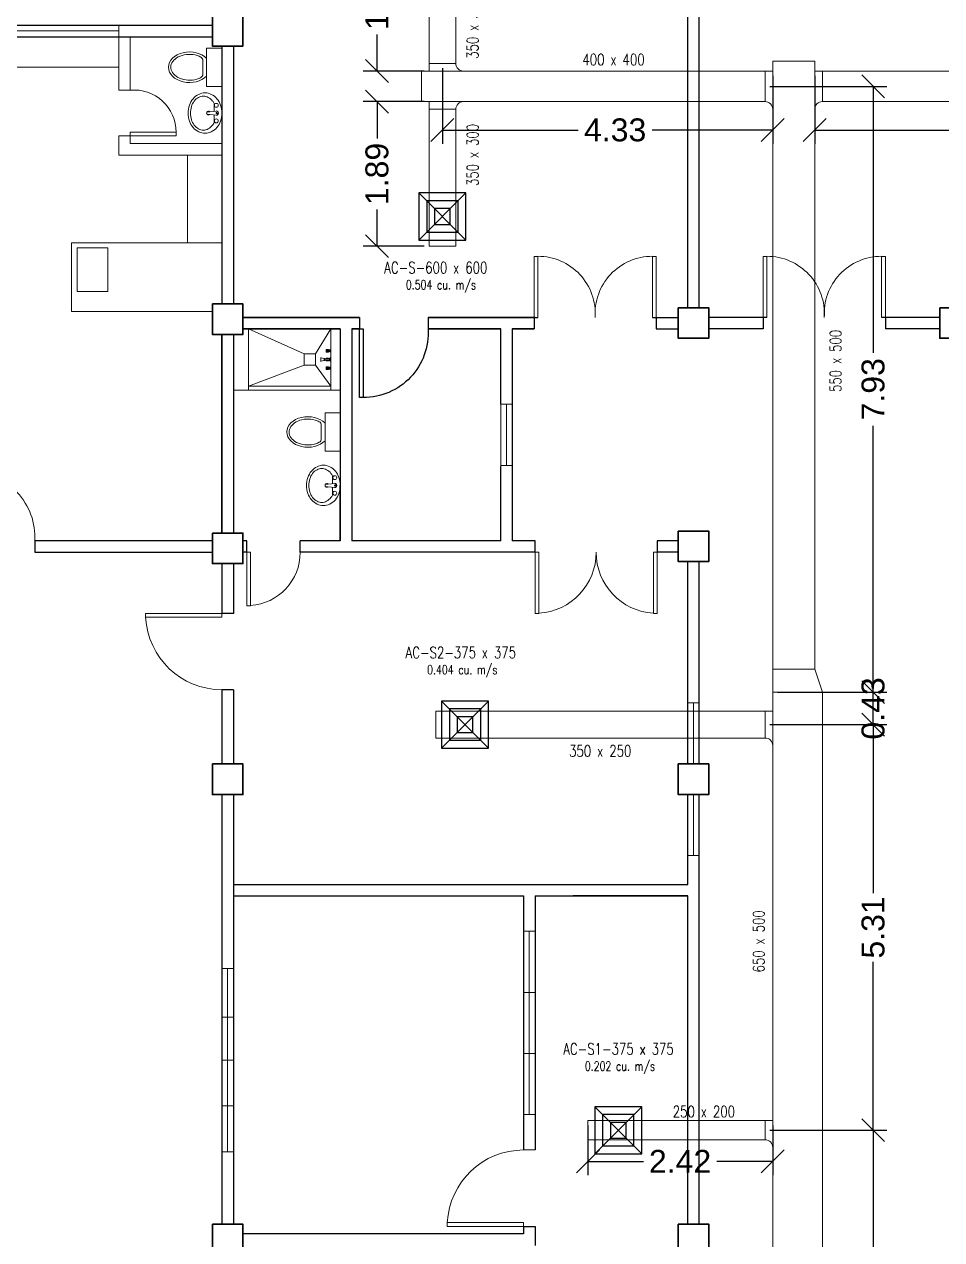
# Model space of a CAD drawing. Header units: millimetres. Extents: x 3 to 421, y 1 to 233.
# Drawn here: x 270.72 to 282.73, y 113.57 to 129.49 of the extents above; entities that cross this region are included whole.
import ezdxf

# ---------------------------------------------------------------- set-up
doc = ezdxf.new("R2010")
doc.units = ezdxf.units.MM
doc.header["$MEASUREMENT"] = 0
doc.layers.add('ahu line', color=150, linetype='Continuous', lineweight=20)
for name, color, linetype in [('diffuser', 7, 'Continuous'), ('ducting label', 7, 'Continuous'), ('Legends', 7, 'Continuous')]:
    doc.layers.add(name, color=color, linetype=linetype)
doc.styles.add('Arch-Dim', font='simplex.shx', dxfattribs={"width": 0.75})
doc.styles.get("Standard").update_dxf_attribs({"font": 'arial.ttf'})
doc.dimstyles.new('Copy of dimension', dxfattribs={"dimtxt": 0.3, "dimasz": 0.3, "dimexe": 0.18, "dimexo": 0.0625, "dimgap": 0.09, "dimtad": 0, "dimzin": 0, "dimdsep": 46, "dimtxsty": 'Standard', "dimblk": 'OBLIQUE', "dimcen": 0.09, "dimclrd": 256, "dimclre": 256, "dimclrt": 256, "dimadec": 0, "dimazin": 0, "dimtfac": 1, "dimtofl": 0, "dimtmove": 0, "dimatfit": 3, "dimldrblk": 'OBLIQUE', "dimfxl": 1, "dimtolj": 1, "dimtzin": 0, "dimarcsym": 0})

# ---------------------------------------------------------------- blocks, each defined once
blk = doc.blocks.new('dr 900')
at = {"ltscale": 0.03}
blk.add_lwpolyline([(0, 0), (0.05, 0), (0.05, 0.9), (0, 0.9)], close=True, dxfattribs=at)
blk.add_arc((0.05, 0.049), 0.851, 356.7268, 90, dxfattribs=at)
blk = doc.blocks.new('AC-S-12')
at = {"layer": 'diffuser', "color": 30}
for p, q in [((-0.15, 0.15), (0.15, -0.15)), ((0.15, 0.15), (-0.15, -0.15)), ((-0.15, 0.15), (-0.15, -0.15)), ((0.15, 0.15), (-0.15, 0.15)), ((-0.1, 0.1), (-0.1, -0.1)), ((0.1, 0.1), (-0.1, 0.1)), ((0.1, -0.1), (0.1, 0.1)), ((0.15, -0.15), (0.15, 0.15)), ((-0.05, 0.05), (-0.05, -0.05)), ((0.05, 0.05), (-0.05, 0.05)), ((0.05, -0.05), (0.05, 0.05)), ((-0.05, -0.05), (0.05, -0.05)), ((-0.15, -0.15), (0.15, -0.15)), ((-0.1, -0.1), (0.1, -0.1))]:
    blk.add_line(p, q, dxfattribs=at)
for points in [[(-0.3582, 0.3582, 0, 0.0447, 0), (-0.2951, 0.295, 0, 0, 0), (-0.15, 0.15, 0, 0, 0)], [(0.3582, 0.3582, 0, 0.0447, 0), (0.2951, 0.295, 0, 0, 0), (0.15, 0.15, 0, 0, 0)], [(-0.3582, -0.3582, 0, 0.0447, 0), (-0.2951, -0.295, 0, 0, 0), (-0.15, -0.15, 0, 0, 0)], [(0.3582, -0.3582, 0, 0.0447, 0), (0.2951, -0.295, 0, 0, 0), (0.15, -0.15, 0, 0, 0)]]:
    blk.add_lwpolyline(points, format="xyseb", dxfattribs=at)
blk = doc.blocks.new('fcu')
at = {"layer": 'diffuser', "xscale": 2.052644456280903, "yscale": 2.052644456280903, "zscale": 2.052644456280903}
blk.add_blockref('AC-S-12', (0, 0), dxfattribs=at)
blk = doc.blocks.new('_Oblique')
at = {"color": 0, "linetype": 'ByBlock', "lineweight": -2}
blk.add_line((-0.5, -0.5), (0.5, 0.5), dxfattribs=at)
blk = doc.blocks.new('*D53')
at = {"layer": 'Defpoints', "color": 0, "transparency": 16777216}
for p in [(280.416, 115.006), (281.831, 115.006), (281.166, 110.03)]:
    blk.add_point(p, dxfattribs=at)
at = {"layer": 'diffuser', "lineweight": -2, "transparency": 16777216}
for p, q in [((280.479, 115.006), (282.011, 115.006)), ((281.831, 115.006), (281.831, 113.004)), ((281.831, 110.03), (281.831, 112.032)), ((281.229, 110.03), (282.011, 110.03))]:
    blk.add_line(p, q, dxfattribs=at)
at = {"layer": 'diffuser', "lineweight": -2, "transparency": 16777216, "xscale": 0.3, "yscale": 0.3, "zscale": 0.3}
for p, rotation in [((281.831, 115.006), 90), ((281.831, 110.03), 270)]:
    blk.add_blockref('_Oblique', p, dxfattribs=dict(at, rotation=rotation))
at = {"layer": 'diffuser', "transparency": 16777216, "insert": (281.831, 112.518), "char_height": 0.3, "attachment_point": 5, "rotation": 90}
blk.add_mtext('\\A1;4.98', dxfattribs=at)
blk = doc.blocks.new('*D55')
at = {"layer": 'Defpoints', "color": 0, "transparency": 16777216}
for p in [(278.097, 115.131), (280.516, 115.131), (278.097, 114.598)]:
    blk.add_point(p, dxfattribs=at)
at = {"layer": 'diffuser', "lineweight": -2, "transparency": 16777216}
for p, q in [((278.097, 115.068), (278.097, 114.418)), ((280.516, 115.068), (280.516, 114.418)), ((278.097, 114.598), (278.822, 114.598)), ((280.516, 114.598), (279.784, 114.598))]:
    blk.add_line(p, q, dxfattribs=at)
at = {"layer": 'diffuser', "lineweight": -2, "transparency": 16777216, "xscale": 0.3, "yscale": 0.3, "zscale": 0.3, "rotation": 180}
blk.add_blockref('_Oblique', (278.097, 114.598), dxfattribs=at)
at = {"layer": 'diffuser', "lineweight": -2, "transparency": 16777216, "xscale": 0.3, "yscale": 0.3, "zscale": 0.3}
blk.add_blockref('_Oblique', (280.516, 114.598), dxfattribs=at)
at = {"layer": 'diffuser', "transparency": 16777216, "insert": (279.303, 114.598), "char_height": 0.3, "attachment_point": 5}
blk.add_mtext('\\A1;2.42', dxfattribs=at)
blk = doc.blocks.new('*D56')
at = {"layer": 'Defpoints', "color": 0, "transparency": 16777216}
for p in [(280.416, 120.316), (281.831, 120.316), (280.516, 115.006)]:
    blk.add_point(p, dxfattribs=at)
at = {"layer": 'diffuser', "lineweight": -2, "transparency": 16777216}
for p, q in [((280.479, 120.316), (282.011, 120.316)), ((281.831, 120.316), (281.831, 118.111)), ((281.831, 115.006), (281.831, 117.21)), ((280.579, 115.006), (282.011, 115.006))]:
    blk.add_line(p, q, dxfattribs=at)
at = {"layer": 'diffuser', "lineweight": -2, "transparency": 16777216, "xscale": 0.3, "yscale": 0.3, "zscale": 0.3}
for p, rotation in [((281.831, 120.316), 90), ((281.831, 115.006), 270)]:
    blk.add_blockref('_Oblique', p, dxfattribs=dict(at, rotation=rotation))
at = {"layer": 'diffuser', "transparency": 16777216, "insert": (281.831, 117.661), "char_height": 0.3, "attachment_point": 5, "rotation": 90}
blk.add_mtext('\\A1;5.31', dxfattribs=at)
blk = doc.blocks.new('*D57')
at = {"layer": 'Defpoints', "color": 0, "transparency": 16777216}
for p in [(280.516, 120.741), (281.831, 120.741), (280.416, 120.316)]:
    blk.add_point(p, dxfattribs=at)
at = {"layer": 'diffuser', "lineweight": -2, "transparency": 16777216}
for p, q in [((280.579, 120.741), (282.011, 120.741)), ((281.831, 120.316), (281.831, 120.741)), ((280.479, 120.316), (282.011, 120.316))]:
    blk.add_line(p, q, dxfattribs=at)
at = {"layer": 'diffuser', "lineweight": -2, "transparency": 16777216, "xscale": 0.3, "yscale": 0.3, "zscale": 0.3}
for p, rotation in [((281.831, 120.741), 90), ((281.831, 120.316), 270)]:
    blk.add_blockref('_Oblique', p, dxfattribs=dict(at, rotation=rotation))
at = {"layer": 'diffuser', "transparency": 16777216, "insert": (281.831, 120.528), "char_height": 0.3, "attachment_point": 5, "rotation": 90}
blk.add_mtext('\\A1;0.43', dxfattribs=at)
blk = doc.blocks.new('*D58')
at = {"layer": 'Defpoints', "color": 0, "transparency": 16777216}
for p in [(280.416, 128.673), (281.831, 128.673), (280.516, 120.741)]:
    blk.add_point(p, dxfattribs=at)
at = {"layer": 'diffuser', "lineweight": -2, "transparency": 16777216}
for p, q in [((280.479, 128.673), (282.011, 128.673)), ((281.831, 128.673), (281.831, 125.185)), ((281.831, 120.741), (281.831, 124.228)), ((280.579, 120.741), (282.011, 120.741))]:
    blk.add_line(p, q, dxfattribs=at)
at = {"layer": 'diffuser', "lineweight": -2, "transparency": 16777216, "xscale": 0.3, "yscale": 0.3, "zscale": 0.3}
for p, rotation in [((281.831, 128.673), 90), ((281.831, 120.741), 270)]:
    blk.add_blockref('_Oblique', p, dxfattribs=dict(at, rotation=rotation))
at = {"layer": 'diffuser', "transparency": 16777216, "insert": (281.831, 124.707), "char_height": 0.3, "attachment_point": 5, "rotation": 90}
blk.add_mtext('\\A1;7.93', dxfattribs=at)
blk = doc.blocks.new('*D59')
at = {"layer": 'Defpoints', "color": 0, "transparency": 16777216}
for p in [(276.191, 128.973), (280.516, 128.873), (276.191, 128.101)]:
    blk.add_point(p, dxfattribs=at)
at = {"layer": 'diffuser', "lineweight": -2, "transparency": 16777216}
for p, q in [((276.191, 128.91), (276.191, 127.921)), ((280.516, 128.81), (280.516, 127.921)), ((276.191, 128.101), (277.967, 128.101)), ((280.516, 128.101), (278.939, 128.101))]:
    blk.add_line(p, q, dxfattribs=at)
at = {"layer": 'diffuser', "lineweight": -2, "transparency": 16777216, "xscale": 0.3, "yscale": 0.3, "zscale": 0.3, "rotation": 180}
blk.add_blockref('_Oblique', (276.191, 128.101), dxfattribs=at)
at = {"layer": 'diffuser', "lineweight": -2, "transparency": 16777216, "xscale": 0.3, "yscale": 0.3, "zscale": 0.3}
blk.add_blockref('_Oblique', (280.516, 128.101), dxfattribs=at)
at = {"layer": 'diffuser', "transparency": 16777216, "insert": (278.453, 128.101), "char_height": 0.3, "attachment_point": 5}
blk.add_mtext('\\A1;4.33', dxfattribs=at)
blk = doc.blocks.new('*D60')
at = {"layer": 'Defpoints', "color": 0, "transparency": 16777216}
for p in [(281.066, 128.873), (286.878, 128.873), (286.878, 128.101)]:
    blk.add_point(p, dxfattribs=at)
at = {"layer": 'diffuser', "lineweight": -2, "transparency": 16777216}
for p, q in [((281.066, 128.81), (281.066, 127.921)), ((286.878, 128.81), (286.878, 127.921)), ((281.066, 128.101), (283.521, 128.101)), ((286.878, 128.101), (284.423, 128.101))]:
    blk.add_line(p, q, dxfattribs=at)
at = {"layer": 'diffuser', "lineweight": -2, "transparency": 16777216, "xscale": 0.3, "yscale": 0.3, "zscale": 0.3, "rotation": 180}
blk.add_blockref('_Oblique', (281.066, 128.101), dxfattribs=at)
at = {"layer": 'diffuser', "lineweight": -2, "transparency": 16777216, "xscale": 0.3, "yscale": 0.3, "zscale": 0.3}
blk.add_blockref('_Oblique', (286.878, 128.101), dxfattribs=at)
at = {"layer": 'diffuser', "transparency": 16777216, "insert": (283.972, 128.101), "char_height": 0.3, "attachment_point": 5}
blk.add_mtext('\\A1;5.81', dxfattribs=at)
blk = doc.blocks.new('*D61')
at = {"layer": 'Defpoints', "color": 0, "transparency": 16777216}
for p in [(275.335, 130.765), (276.016, 130.765), (276.016, 128.873)]:
    blk.add_point(p, dxfattribs=at)
at = {"layer": 'diffuser', "lineweight": -2, "transparency": 16777216}
for p, q in [((275.954, 130.765), (275.155, 130.765)), ((275.335, 130.765), (275.335, 130.285)), ((275.335, 128.873), (275.335, 129.353)), ((275.954, 128.873), (275.155, 128.873))]:
    blk.add_line(p, q, dxfattribs=at)
at = {"layer": 'diffuser', "lineweight": -2, "transparency": 16777216, "xscale": 0.3, "yscale": 0.3, "zscale": 0.3}
for p, rotation in [((275.335, 130.765), 90), ((275.335, 128.873), 270)]:
    blk.add_blockref('_Oblique', p, dxfattribs=dict(at, rotation=rotation))
at = {"layer": 'diffuser', "transparency": 16777216, "insert": (275.335, 129.819), "char_height": 0.3, "attachment_point": 5, "rotation": 90}
blk.add_mtext('\\A1;1.89', dxfattribs=at)
blk = doc.blocks.new('*D62')
at = {"layer": 'Defpoints', "color": 0, "transparency": 16777216}
for p in [(276.016, 128.473), (275.335, 126.58), (276.016, 126.58)]:
    blk.add_point(p, dxfattribs=at)
at = {"layer": 'diffuser', "lineweight": -2, "transparency": 16777216}
for p, q in [((275.954, 128.473), (275.155, 128.473)), ((275.335, 128.473), (275.335, 127.992)), ((275.335, 126.58), (275.335, 127.06)), ((275.954, 126.58), (275.155, 126.58))]:
    blk.add_line(p, q, dxfattribs=at)
at = {"layer": 'diffuser', "lineweight": -2, "transparency": 16777216, "xscale": 0.3, "yscale": 0.3, "zscale": 0.3}
for p, rotation in [((275.335, 128.473), 90), ((275.335, 126.58), 270)]:
    blk.add_blockref('_Oblique', p, dxfattribs=dict(at, rotation=rotation))
at = {"layer": 'diffuser', "transparency": 16777216, "insert": (275.335, 127.526), "char_height": 0.3, "attachment_point": 5, "rotation": 90}
blk.add_mtext('\\A1;1.89', dxfattribs=at)

msp = doc.modelspace()

# ---------------------------------------------------------------- linework, layer by layer
at = {"color": 8, "lineweight": 25}
for p, q in [((279.404, 125.775), (279.404, 131.425)), ((279.554, 125.775), (279.554, 131.425)), ((269.854, 129.473), (273.179, 129.473)), ((269.854, 129.323), (273.179, 129.323)), ((273.304, 129.2), (273.304, 125.825)), ((273.454, 129.2), (273.454, 125.825)), ((273.454, 129.2), (273.454, 125.825)), ((273.304, 127.773), (273.304, 125.825)), ((273.579, 125.647), (275.104, 125.647)), ((275.104, 125.647), (273.579, 125.647)), ((275.104, 125.647), (275.104, 125.497)), ((276.004, 125.647), (277.441, 125.647)), ((277.404, 125.647), (276.004, 125.647)), ((276.004, 125.647), (276.004, 125.497)), ((277.391, 125.647), (277.391, 125.497)), ((278.941, 125.647), (279.279, 125.647)), ((278.991, 125.647), (278.991, 125.497)), ((280.441, 125.647), (279.679, 125.647)), ((280.391, 125.647), (280.391, 125.497)), ((282.704, 125.647), (281.941, 125.647)), ((281.991, 125.647), (281.991, 125.497)), ((273.304, 125.425), (273.304, 122.825)), ((273.304, 122.825), (273.304, 125.425)), ((273.454, 125.425), (273.454, 122.825)), ((273.454, 125.425), (273.454, 122.825)), ((273.579, 125.497), (274.854, 125.497)), ((274.854, 125.497), (273.579, 125.497)), ((274.854, 125.497), (274.854, 122.723)), ((275.004, 125.497), (275.104, 125.497)), ((275.004, 125.497), (275.004, 122.723)), ((275.104, 125.497), (275.004, 125.497)), ((276.004, 125.497), (276.954, 125.497)), ((276.954, 125.497), (276.004, 125.497)), ((276.954, 124.51), (276.954, 125.497)), ((277.104, 125.497), (277.391, 125.497)), ((277.391, 125.497), (277.104, 125.497)), ((277.104, 125.497), (277.104, 122.723)), ((278.991, 125.497), (279.279, 125.497)), ((280.391, 125.497), (279.679, 125.497)), ((282.704, 125.497), (281.991, 125.497)), ((276.954, 122.723), (276.954, 123.697)), ((274.854, 122.723), (274.854, 123.448)), ((273.179, 122.723), (270.854, 122.723)), ((270.854, 122.723), (270.854, 122.573)), ((273.629, 122.723), (273.579, 122.723)), ((273.629, 122.573), (273.629, 122.723)), ((274.854, 122.723), (274.329, 122.723)), ((274.854, 122.723), (274.754, 122.723)), ((276.954, 122.723), (275.004, 122.723)), ((277.404, 122.723), (277.104, 122.723)), ((277.404, 122.573), (277.404, 122.723)), ((279.279, 122.723), (279.004, 122.723)), ((279.004, 122.723), (279.004, 122.573)), ((270.854, 122.573), (273.179, 122.573)), ((273.629, 122.573), (273.579, 122.573)), ((277.404, 122.573), (274.329, 122.573)), ((279.279, 122.573), (279.004, 122.573)), ((273.304, 122.425), (273.304, 121.773)), ((273.454, 122.425), (273.454, 121.773)), ((279.404, 119.801), (279.404, 122.45)), ((279.554, 119.801), (279.554, 122.45)), ((273.454, 121.773), (273.304, 121.773)), ((273.304, 120.773), (273.304, 119.801)), ((273.454, 120.773), (273.304, 120.773)), ((273.454, 120.773), (273.454, 119.801)), ((273.304, 119.401), (273.304, 118.073)), ((273.454, 119.401), (273.454, 118.223)), ((279.404, 118.223), (279.404, 119.401)), ((279.554, 118.073), (279.554, 119.401)), ((273.454, 118.223), (279.404, 118.223)), ((273.454, 118.223), (273.454, 118.073)), ((273.304, 118.073), (273.304, 113.775)), ((273.454, 118.073), (277.254, 118.073)), ((273.454, 118.073), (273.454, 113.775)), ((277.254, 118.073), (277.254, 114.747)), ((277.404, 118.073), (279.404, 118.073)), ((277.404, 118.073), (277.404, 114.747)), ((279.404, 118.073), (277.904, 118.073)), ((279.404, 113.776), (279.404, 118.073)), ((279.554, 113.776), (279.554, 118.073)), ((277.254, 113.647), (273.579, 113.647)), ((277.254, 113.747), (277.254, 113.647)), ((277.254, 113.747), (277.404, 113.747)), ((277.404, 113.747), (277.404, 113.647)), ((277.404, 113.647), (277.404, 113.497))]:
    msp.add_line(p, q, dxfattribs=at)
at = {"color": 8, "lineweight": 9}
for p, q in [((271.954, 129.398), (269.854, 129.4)), ((271.954, 129.323), (271.954, 129.473)), ((271.954, 129.323), (272.104, 129.323)), ((273.104, 129.173), (273.304, 129.173)), ((273.104, 128.673), (273.104, 129.173)), ((273.304, 129.2), (273.304, 127.923)), ((273.304, 129.173), (273.304, 128.673)), ((273.054, 128.832), (273.054, 129.013)), ((273.304, 128.673), (273.104, 128.673)), ((273.106, 128.337), (273.228, 128.35)), ((273.106, 128.308), (273.228, 128.295)), ((273.654, 125.497), (273.654, 124.697)), ((274.729, 125.497), (274.729, 124.697)), ((274.597, 125.078), (274.597, 125.117)), ((274.643, 125.11), (274.601, 125.118)), ((274.643, 125.085), (274.601, 125.077)), ((274.651, 125.11), (274.643, 125.11)), ((274.643, 125.11), (274.643, 125.085)), ((274.643, 125.11), (274.643, 125.085)), ((274.643, 125.085), (274.651, 125.085)), ((274.651, 125.085), (274.651, 125.11)), ((274.651, 125.105), (274.713, 125.105)), ((274.713, 125.09), (274.651, 125.09)), ((274.67, 125.224), (274.67, 125.198)), ((274.67, 125.224), (274.671, 125.224)), ((274.67, 125.198), (274.671, 125.198)), ((274.67, 125.111), (274.67, 125.105)), ((274.67, 125.111), (274.671, 125.111)), ((274.67, 125.09), (274.67, 125.084)), ((274.67, 125.084), (274.671, 125.084)), ((274.671, 125.224), (274.673, 125.228)), ((274.671, 125.224), (274.671, 125.198)), ((274.671, 125.198), (274.673, 125.194)), ((274.671, 125.111), (274.673, 125.114)), ((274.671, 125.111), (274.671, 125.105)), ((274.671, 125.09), (274.671, 125.084)), ((274.671, 125.084), (274.673, 125.081)), ((274.673, 125.228), (274.673, 125.194)), ((274.673, 125.228), (274.695, 125.228)), ((274.673, 125.194), (274.695, 125.194)), ((274.673, 125.114), (274.673, 125.105)), ((274.673, 125.114), (274.695, 125.114)), ((274.673, 125.09), (274.673, 125.081)), ((274.673, 125.081), (274.695, 125.081)), ((274.682, 125.224), (274.694, 125.224)), ((274.682, 125.217), (274.694, 125.217)), ((274.682, 125.205), (274.694, 125.205)), ((274.682, 125.198), (274.694, 125.198)), ((274.682, 125.111), (274.694, 125.111)), ((274.682, 125.084), (274.694, 125.084)), ((274.695, 125.228), (274.699, 125.226)), ((274.695, 125.224), (274.695, 125.217)), ((274.695, 125.198), (274.695, 125.205)), ((274.695, 125.194), (274.699, 125.197)), ((274.695, 125.114), (274.699, 125.112)), ((274.695, 125.111), (274.695, 125.105)), ((274.695, 125.084), (274.695, 125.09)), ((274.695, 125.081), (274.699, 125.083)), ((274.701, 125.225), (274.707, 125.225)), ((274.701, 125.197), (274.707, 125.197)), ((274.701, 125.111), (274.707, 125.111)), ((274.701, 125.083), (274.707, 125.083)), ((274.707, 125.225), (274.709, 125.224)), ((274.707, 125.225), (274.707, 125.197)), ((274.707, 125.197), (274.709, 125.198)), ((274.707, 125.111), (274.707, 125.105)), ((274.707, 125.111), (274.709, 125.111)), ((274.707, 125.09), (274.707, 125.083)), ((274.707, 125.083), (274.709, 125.084)), ((274.709, 125.224), (274.709, 125.198)), ((274.721, 125.222), (274.709, 125.222)), ((274.721, 125.2), (274.709, 125.2)), ((274.709, 125.111), (274.709, 125.105)), ((274.713, 125.109), (274.709, 125.109)), ((274.709, 125.09), (274.709, 125.084)), ((274.713, 125.086), (274.709, 125.086)), ((274.713, 125.08), (274.713, 125.115)), ((274.713, 125.115), (274.723, 125.115)), ((274.713, 125.105), (274.713, 125.09)), ((274.723, 125.08), (274.713, 125.08)), ((274.728, 125.228), (274.721, 125.225)), ((274.721, 125.225), (274.721, 125.197)), ((274.728, 125.194), (274.721, 125.197)), ((274.723, 125.115), (274.729, 125.126)), ((274.723, 125.08), (274.723, 125.115)), ((274.723, 125.115), (274.723, 125.08)), ((274.729, 125.069), (274.723, 125.08)), ((274.728, 125.228), (274.728, 125.194)), ((274.728, 125.228), (274.729, 125.228)), ((274.728, 125.194), (274.729, 125.194)), ((274.729, 125.228), (274.729, 125.194)), ((274.729, 125.126), (274.729, 125.069)), ((274.67, 124.997), (274.671, 124.997)), ((274.67, 124.997), (274.67, 124.971)), ((274.67, 124.971), (274.671, 124.971)), ((274.671, 124.997), (274.673, 125.001)), ((274.671, 124.997), (274.671, 124.971)), ((274.671, 124.971), (274.673, 124.967)), ((274.673, 125.001), (274.695, 125.001)), ((274.673, 125.001), (274.673, 124.967)), ((274.673, 124.967), (274.695, 124.967)), ((274.682, 124.997), (274.694, 124.997)), ((274.682, 124.99), (274.694, 124.99)), ((274.682, 124.978), (274.694, 124.978)), ((274.682, 124.971), (274.694, 124.971)), ((274.695, 125.001), (274.699, 124.998)), ((274.695, 124.997), (274.695, 124.99)), ((274.695, 124.971), (274.695, 124.978)), ((274.695, 124.967), (274.699, 124.969)), ((274.701, 124.998), (274.707, 124.998)), ((274.701, 124.97), (274.707, 124.97)), ((274.707, 124.998), (274.707, 124.97)), ((274.707, 124.998), (274.709, 124.997)), ((274.707, 124.97), (274.709, 124.971)), ((274.709, 124.997), (274.709, 124.971)), ((274.721, 124.995), (274.709, 124.995)), ((274.721, 124.972), (274.709, 124.972)), ((274.728, 125.001), (274.721, 124.997)), ((274.721, 124.997), (274.721, 124.97)), ((274.728, 124.967), (274.721, 124.97)), ((274.728, 125.001), (274.729, 125.001)), ((274.728, 125.001), (274.728, 124.967)), ((274.728, 124.967), (274.729, 124.967)), ((274.729, 125.001), (274.729, 124.967)), ((273.654, 124.697), (273.454, 124.697)), ((277.104, 124.11), (277.104, 124.61)), ((276.954, 123.697), (276.954, 124.51)), ((277.104, 124.51), (276.954, 124.51)), ((277.029, 124.51), (277.029, 123.71)), ((274.854, 124.398), (274.654, 124.398)), ((274.654, 124.398), (274.654, 123.898)), ((274.854, 123.898), (274.854, 124.398)), ((274.604, 124.238), (274.604, 124.057)), ((277.104, 124.11), (277.104, 123.61)), ((274.654, 123.898), (274.854, 123.898)), ((277.104, 123.71), (276.954, 123.71)), ((274.656, 123.462), (274.778, 123.475)), ((274.656, 123.433), (274.778, 123.42)), ((279.554, 120.601), (279.404, 120.601)), ((279.479, 120.601), (279.479, 119.801)), ((279.554, 119.801), (279.404, 119.801)), ((279.554, 119.401), (279.404, 119.401)), ((279.479, 119.401), (279.479, 118.601)), ((279.554, 118.601), (279.404, 118.601)), ((277.254, 116.81), (277.254, 117.61)), ((277.254, 117.61), (277.404, 117.61)), ((277.329, 117.61), (277.329, 115.21)), ((273.304, 117.124), (273.454, 117.124)), ((273.304, 115.924), (273.304, 117.124)), ((273.379, 114.724), (273.379, 117.124)), ((273.454, 117.124), (273.454, 114.724)), ((277.404, 116.81), (277.254, 116.81)), ((277.404, 116.41), (277.404, 116.81)), ((273.304, 116.486), (273.454, 116.486)), ((277.404, 116.41), (277.404, 116.01)), ((277.404, 116.01), (277.254, 116.01)), ((277.254, 116.01), (277.254, 115.21)), ((273.304, 115.924), (273.304, 114.724)), ((273.304, 115.924), (273.454, 115.924)), ((273.304, 115.324), (273.454, 115.324)), ((277.254, 115.21), (277.404, 115.21)), ((277.254, 114.747), (277.404, 114.747)), ((273.454, 114.724), (273.304, 114.724))]:
    msp.add_line(p, q, dxfattribs=at)
at = {"color": 8, "lineweight": 9, "ltscale": 0.4}
for p, q in [((271.954, 128.623), (271.954, 129.323)), ((272.104, 128.623), (272.104, 129.323)), ((271.954, 128.923), (269.729, 128.923)), ((272.104, 128.623), (271.954, 128.623)), ((272.104, 128.023), (271.954, 128.023)), ((271.954, 128.023), (271.954, 127.773)), ((272.104, 128.023), (272.104, 127.923)), ((273.304, 127.923), (272.104, 127.923)), ((273.304, 127.923), (272.104, 127.923)), ((273.304, 127.773), (271.954, 127.773))]:
    msp.add_line(p, q, dxfattribs=at)
at = {"color": 8, "lineweight": 13, "ltscale": 0.4}
msp.add_line((272.104, 128.073), (272.104, 128.023), dxfattribs=at)
at = {"color": 8, "lineweight": 9, "ltscale": 0.3}
for p, q in [((274.379, 125.172), (273.654, 125.497)), ((274.529, 125.172), (274.729, 125.497)), ((274.379, 125.022), (273.654, 124.747)), ((274.529, 125.022), (274.729, 124.747))]:
    msp.add_line(p, q, dxfattribs=at)
at = {"color": 8, "lineweight": 25, "ltscale": 0.3}
msp.add_line((274.329, 122.573), (274.329, 122.723), dxfattribs=at)
at = {"color": 8, "lineweight": 13}
for p, q in [((273.629, 122.573), (273.629, 121.873)), ((273.629, 122.573), (273.679, 122.573)), ((273.679, 121.873), (273.679, 122.573)), ((277.404, 122.573), (277.404, 121.773)), ((277.454, 122.573), (277.404, 122.573)), ((277.454, 121.773), (277.454, 122.573)), ((278.954, 121.773), (278.954, 122.573)), ((278.954, 122.573), (279.004, 122.573)), ((279.004, 122.573), (279.004, 121.773)), ((273.304, 121.773), (272.304, 121.773)), ((272.304, 121.773), (272.304, 121.723)), ((273.304, 121.723), (273.304, 121.773)), ((273.629, 121.873), (273.679, 121.873)), ((277.404, 121.773), (277.454, 121.773)), ((279.004, 121.773), (278.954, 121.773)), ((272.304, 121.723), (273.304, 121.723)), ((276.254, 113.747), (276.254, 113.797)), ((276.254, 113.797), (277.254, 113.797)), ((277.254, 113.797), (277.254, 113.747)), ((277.254, 113.747), (276.254, 113.747))]:
    msp.add_line(p, q, dxfattribs=at)
at = {"color": 8, "lineweight": 35}
for points in [[(273.179, 129.6), (273.579, 129.6), (273.579, 129.2), (273.179, 129.2)], [(273.179, 125.825), (273.579, 125.825), (273.579, 125.425), (273.179, 125.425)], [(279.279, 125.775), (279.679, 125.775), (279.679, 125.375), (279.279, 125.375)], [(282.704, 125.775), (283.104, 125.775), (283.104, 125.375), (282.704, 125.375)], [(279.279, 122.85), (279.679, 122.85), (279.679, 122.45), (279.279, 122.45)], [(273.179, 122.825), (273.579, 122.825), (273.579, 122.425), (273.179, 122.425)], [(273.179, 119.801), (273.579, 119.801), (273.579, 119.401), (273.179, 119.401)], [(279.279, 119.801), (279.679, 119.801), (279.679, 119.401), (279.279, 119.401)], [(273.179, 113.775), (273.579, 113.775), (273.579, 113.375), (273.179, 113.375)], [(279.279, 113.776), (279.679, 113.776), (279.679, 113.376), (279.279, 113.376)]]:
    msp.add_lwpolyline(points, close=True, dxfattribs=at)
at = {"color": 8, "lineweight": 9}
for points in [[(269.854, 129.473), (271.954, 129.473), (271.954, 129.323), (269.854, 129.323)], [(276.954, 124.51), (277.104, 124.51), (277.104, 123.71), (276.954, 123.71)], [(276.954, 124.51), (277.104, 124.51), (277.104, 123.71), (276.954, 123.71)], [(279.404, 120.601), (279.554, 120.601), (279.554, 119.801), (279.404, 119.801)], [(279.404, 119.401), (279.554, 119.401), (279.554, 118.601), (279.404, 118.601)], [(277.254, 117.61), (277.404, 117.61), (277.404, 115.21), (277.254, 115.21)], [(273.304, 114.724), (273.304, 117.124), (273.454, 117.124), (273.454, 114.724)], [(273.304, 117.124), (273.454, 117.124), (273.454, 114.724), (273.304, 114.724)]]:
    msp.add_lwpolyline(points, close=True, dxfattribs=at)
for points in [[(273.083, 128.058, -0.11576), (273, 128.077, -0.104047), (272.926, 128.135, -0.090875), (272.879, 128.219, -0.083344), (272.862, 128.323, -0.083344), (272.879, 128.426, -0.090875), (272.926, 128.51, -0.104047), (273, 128.568, -0.11576), (273.083, 128.588, -0.11576), (273.165, 128.568, -0.104047), (273.239, 128.51, -0.090875), (273.286, 128.426, -0.083344), (273.304, 128.323, -0.083344), (273.286, 128.219, -0.090875), (273.239, 128.135, -0.104047), (273.165, 128.077, -0.11576)], [(274.633, 123.713, 0.11576), (274.55, 123.693, 0.104047), (274.476, 123.635, 0.090875), (274.429, 123.551, 0.083344), (274.412, 123.448, 0.083344), (274.429, 123.344, 0.090875), (274.476, 123.26, 0.104047), (274.55, 123.202, 0.11576), (274.633, 123.183, 0.11576), (274.715, 123.202, 0.104047), (274.789, 123.26, 0.090875), (274.836, 123.344, 0.083344), (274.854, 123.448, 0.083344), (274.836, 123.551, 0.090875), (274.789, 123.635, 0.104047), (274.715, 123.693, 0.11576)]]:
    msp.add_lwpolyline(points, format="xyb", close=True, dxfattribs=at)
for points in [[(273.062, 128.1, -0.124838), (272.999, 128.116, -0.105788), (272.941, 128.165, -0.086697), (272.905, 128.235, -0.076776), (272.892, 128.323, -0.076776), (272.905, 128.41, -0.086697), (272.941, 128.48, -0.105788), (272.999, 128.529, -0.124838), (273.062, 128.545, -0.124838), (273.124, 128.529, -0.105788), (273.182, 128.48, -0.040067), (273.202, 128.449), (273.202, 128.347, -0.040067)], [(273.202, 128.298), (273.202, 128.196, -0.040067), (273.182, 128.165, -0.105788), (273.124, 128.116, -0.124838), (273.062, 128.1, -0.124838)], [(274.612, 123.67, 0.124838), (274.549, 123.654, 0.105788), (274.491, 123.605, 0.086697), (274.455, 123.535, 0.076776), (274.442, 123.448, 0.076776), (274.455, 123.36, 0.086697), (274.491, 123.29, 0.105788), (274.549, 123.241, 0.124838), (274.612, 123.225, 0.124838), (274.674, 123.241, 0.105788), (274.732, 123.29, 0.040067), (274.752, 123.321), (274.752, 123.423, 0.040067)], [(274.752, 123.472), (274.752, 123.574, 0.040067), (274.732, 123.605, 0.105788), (274.674, 123.654, 0.124838), (274.612, 123.67, 0.124838)]]:
    msp.add_lwpolyline(points, format="xyb", dxfattribs=at)
at = {"color": 8, "lineweight": 13, "ltscale": 0.03}
for points in [[(272.104, 128.023), (272.104, 128.073), (272.704, 128.073), (272.704, 128.023)], [(277.391, 125.647), (277.441, 125.647), (277.441, 126.447), (277.391, 126.447)], [(278.991, 125.647), (278.941, 125.647), (278.941, 126.447), (278.991, 126.447)], [(280.391, 125.647), (280.441, 125.647), (280.441, 126.447), (280.391, 126.447)], [(281.991, 125.647), (281.941, 125.647), (281.941, 126.447), (281.991, 126.447)]]:
    msp.add_lwpolyline(points, close=True, dxfattribs=at)
at = {"color": 8, "lineweight": 9, "ltscale": 0.3}
for points in [[(273.304, 126.623), (273.304, 127.773), (272.854, 127.773), (272.854, 126.623)], [(271.809, 125.988), (271.409, 125.988), (271.409, 126.558), (271.809, 126.558)]]:
    msp.add_lwpolyline(points, close=True, dxfattribs=at)
for points in [[(273.304, 125.825), (273.304, 126.623), (271.334, 126.623), (271.334, 125.723), (273.179, 125.723)], [(274.729, 124.747), (273.654, 124.747), (273.654, 124.697), (274.854, 124.697), (274.854, 124.697)]]:
    msp.add_lwpolyline(points, dxfattribs=at)
at = {"color": 8, "lineweight": 9, "ltscale": 0.03}
msp.add_lwpolyline([(274.529, 125.022), (274.529, 125.172), (274.379, 125.172), (274.379, 125.022)], close=True, dxfattribs=at)
at = {"color": 8, "lineweight": 9}
for centre, radius in [((273.231, 128.424), 0.0255), ((273.237, 128.323), 0.0095), ((273.231, 128.221), 0.0255), ((274.781, 123.549), 0.0255), ((274.781, 123.346), 0.0255), ((274.787, 123.448), 0.0095)]:
    msp.add_circle(centre, radius, dxfattribs=at)
for centre, radius, start, end in [((273.004, 129.013), 0.05, 0, 61.9916), ((273.004, 128.832), 0.05, 298.1501, 0), ((273.129, 128.323), 0.025, 161.3793, 198.6207), ((273.2, 128.323), 0.0948, 171.2026, 188.7974), ((273.129, 128.323), 0.025, 48.7978, 143.6932), ((273.129, 128.323), 0.025, 216.3068, 311.2022), ((273.231, 128.323), 0.028, 263.7545, 96.2455), ((274.554, 124.238), 0.05, 0, 61.8499), ((274.554, 124.057), 0.05, 298.0084, 360), ((274.679, 123.448), 0.025, 161.3793, 198.6207), ((274.75, 123.448), 0.0948, 171.2026, 188.7974), ((274.679, 123.448), 0.025, 48.7978, 143.6932), ((274.679, 123.448), 0.025, 216.3068, 311.2022), ((274.781, 123.448), 0.028, 263.7545, 96.2455)]:
    msp.add_arc(centre, radius, start, end, dxfattribs=at)
at = {"color": 8, "lineweight": 13, "ltscale": 0.03}
for centre, radius, start, end in [((272.152, 128.073), 0.552, 0, 94.9791), ((277.441, 125.696), 0.752, 356.3048, 90), ((278.941, 125.696), 0.752, 90, 183.6952), ((280.441, 125.696), 0.752, 356.3048, 90), ((281.941, 125.696), 0.752, 90, 183.6952), ((270.004, 122.771), 0.851, 356.7268, 90)]:
    msp.add_arc(centre, radius, start, end, dxfattribs=at)
at = {"color": 8, "lineweight": 13}
for centre, radius, start, end in [((273.629, 122.573), 0.7, 274.096, 0), ((277.404, 122.573), 0.8, 273.5833, 360), ((279.004, 122.573), 0.8, 180, 266.4167), ((273.304, 121.773), 1, 182.866, 270), ((277.254, 113.747), 1, 90, 177.134)]:
    msp.add_arc(centre, radius, start, end, dxfattribs=at)
at = {"color": 8, "lineweight": 9, "extrusion": (0, 0, -1)}
msp.add_ellipse((272.879, 128.923), major_axis=(0.275, 0), ratio=0.727273, start_param=0.612555, end_param=5.670631, dxfattribs=at)
at = {"color": 8, "lineweight": 9, "extrusion": (-2.88216e-41, -4.99074e-41, -1)}
msp.add_ellipse((274.6, 125.115), major_axis=(-0.00268, 0.00268), ratio=1, start_param=6.066732, end_param=7.436794, dxfattribs=at)
at = {"color": 8, "lineweight": 9}
for centre, major_axis, ratio, start_param, end_param in [((274.6, 125.08), (-0.00268, 0.00268), 1, 1.354119, 2.724181), ((274.683, 125.237), (0.00896, 0.00896), 1, 3.15309, 3.864175), ((274.678, 125.211), (0.00268, 0.00268), 1, 1.643677, 3.068487), ((274.683, 125.185), (-0.00896, 0.00896), 1, -0.722807, -0.011722), ((274.683, 125.123), (0.00896, 0.00896), 1, 3.15309, 3.864175), ((274.683, 125.072), (0.00896, 0.00896), 1, 0.847989, 1.559075), ((274.683, 125.207), (0.00738, 0.00738), 1, 0.858879, 1.643677), ((274.683, 125.215), (-0.00738, 0.00738), 1, 1.497691, 2.282489), ((274.694, 125.228), (-0.00268, 0.00268), 1, 2.356082, 2.983721), ((274.694, 125.213), (0.00268, 0.00268), 1, 0.157647, 0.785286), ((274.694, 125.209), (0.00268, 0.00268), 1, 3.926878, 4.554518), ((274.694, 125.194), (-0.00268, 0.00268), 1, -1.41315, -0.785511), ((274.694, 125.114), (0.00268, 0.00268), 1, 3.926878, 4.554518), ((274.694, 125.081), (0.00268, 0.00268), 1, 0.157647, 0.785286), ((274.689, 125.206), (-0.00887, 0.00887), 1, 4.509022, 4.870036), ((274.689, 125.216), (-0.00887, 0.00887), 1, 2.983721, 3.344735), ((274.688, 125.239), (-0.0118, 0.0118), 1, 2.876824, 3.009049), ((274.688, 125.183), (0.0118, 0.0118), 1, 0.132318, 0.264544), ((274.688, 125.126), (-0.0118, 0.0118), 1, 2.876824, 3.009049), ((274.688, 125.069), (-0.0118, 0.0118), 1, -1.438478, -1.306252), ((274.701, 125.229), (-0.00268, 0.00268), 1, 1.862141, 2.356082), ((274.701, 125.193), (-0.00268, 0.00268), 1, -0.785511, -0.291569), ((274.701, 125.115), (0.00268, 0.00268), 1, 3.432937, 3.926878), ((274.701, 125.08), (0.00268, 0.00268), 1, 0.785286, 1.279227), ((274.696, 125.211), (0.00268, 0.00268), 1, 4.915531, 6.079819), ((274.683, 125.01), (0.00896, 0.00896), 1, 3.15309, 3.864175), ((274.678, 124.984), (0.00268, 0.00268), 1, 1.643677, 3.068487), ((274.683, 124.958), (-0.00896, 0.00896), 1, -0.722807, -0.011722), ((274.683, 124.979), (0.00738, 0.00738), 1, 0.858879, 1.643677), ((274.683, 124.988), (-0.00738, 0.00738), 1, 1.497691, 2.282489), ((274.694, 125.001), (-0.00268, 0.00268), 1, 2.356082, 2.983721), ((274.694, 124.986), (0.00268, 0.00268), 1, 0.157647, 0.785286), ((274.694, 124.982), (0.00268, 0.00268), 1, 3.926878, 4.554518), ((274.694, 124.967), (-0.00268, 0.00268), 1, -1.41315, -0.785511), ((274.689, 124.979), (-0.00887, 0.00887), 1, 4.509022, 4.870036), ((274.689, 124.989), (-0.00887, 0.00887), 1, 2.983721, 3.344735), ((274.688, 125.012), (0.0118, 0.0118), 1, 4.44762, 4.579846), ((274.688, 124.956), (0.0118, 0.0118), 1, 0.132318, 0.264544), ((274.701, 125.002), (-0.00268, 0.00268), 1, 1.862141, 2.356082), ((274.701, 124.966), (-0.00268, 0.00268), 1, -0.785511, -0.291569), ((274.696, 124.984), (0.00268, 0.00268), 1, 4.915531, 6.079819), ((274.429, 124.148), (0.275, 0), 0.727273, 0.612555, 5.670631)]:
    msp.add_ellipse(centre, major_axis=major_axis, ratio=ratio, start_param=start_param, end_param=end_param, dxfattribs=at)
for points in [[(273.027, 128.788), (273.011, 128.779), (272.993, 128.772), (272.902, 128.745), (272.814, 128.75), (272.683, 128.808), (272.641, 128.858), (272.628, 128.956), (272.654, 129.008), (272.765, 129.082), (272.849, 129.1), (272.963, 129.084), (272.998, 129.073), (273.027, 129.057)], [(274.577, 124.282), (274.561, 124.291), (274.543, 124.298), (274.452, 124.325), (274.364, 124.32), (274.233, 124.262), (274.191, 124.212), (274.178, 124.114), (274.204, 124.062), (274.315, 123.988), (274.399, 123.97), (274.513, 123.986), (274.548, 123.997), (274.577, 124.013)]]:
    msp.add_open_spline(points, degree=3, knots=[0.937253, 0.937253, 0.937253, 0.937253, 1.185372, 1.185372, 2.113864, 2.113864, 3.042356, 3.042356, 3.970847, 3.970847, 4.899339, 4.899339, 5.346062, 5.346062, 5.346062, 5.346062], dxfattribs=at)
msp.add_point((273.304, 127.198), dxfattribs=at)
at = {"layer": 'ahu line', "linetype": 'Continuous'}
for p, q in [((276.366, 128.973), (276.016, 128.973)), ((280.516, 129.004), (281.066, 129.004)), ((280.516, 129.004), (280.516, 128.373)), ((281.066, 129.004), (281.066, 128.373)), ((275.916, 128.873), (275.916, 128.473)), ((275.916, 128.873), (276.466, 128.873)), ((280.416, 128.473), (280.416, 128.873)), ((286.878, 128.873), (281.066, 128.873)), ((281.166, 128.473), (281.166, 128.873)), ((275.916, 128.473), (276.466, 128.473)), ((286.878, 128.473), (281.166, 128.473)), ((276.366, 128.373), (276.016, 128.373)), ((281.066, 128.373), (281.066, 121.041)), ((276.016, 126.58), (276.366, 126.58)), ((280.516, 121.041), (281.066, 121.041)), ((281.166, 120.741), (281.066, 121.041)), ((280.516, 120.741), (281.166, 120.741)), ((281.166, 120.741), (281.166, 101.447)), ((276.103, 120.491), (276.103, 120.141)), ((276.103, 120.491), (280.516, 120.491)), ((280.416, 120.141), (280.416, 120.491)), ((276.103, 120.141), (280.416, 120.141)), ((278.097, 114.881), (278.097, 115.131)), ((278.097, 115.131), (280.516, 115.131)), ((280.416, 114.881), (280.416, 115.131)), ((278.097, 114.881), (280.416, 114.881))]:
    msp.add_line(p, q, dxfattribs=at)
for points in [[(276.016, 130.765), (276.016, 128.873)], [(276.016, 128.473), (276.016, 126.58)]]:
    msp.add_lwpolyline(points, dxfattribs=at)
for points in [[(276.366, 130.765), (276.366, 128.973, 0.414214), (276.466, 128.873), (280.516, 128.873)], [(280.516, 101.597), (280.516, 128.373, 0.414214), (280.416, 128.473), (276.466, 128.473, 0.414214), (276.366, 128.373), (276.366, 126.58)]]:
    msp.add_lwpolyline(points, format="xyb", dxfattribs=at)
for centre, start, end in [((281.166, 128.373), 90, 180), ((280.416, 120.041), 0, 90), ((280.416, 114.781), 0, 90)]:
    msp.add_arc(centre, 0.1, start, end, dxfattribs=at)

# ---------------------------------------------------------------- block references
at = {"color": 8, "lineweight": 13, "xscale": -1, "rotation": 180}
msp.add_blockref('dr 900', (275.104, 125.497), dxfattribs=at)
at = {"layer": 'Legends', "linetype": 'Continuous', "lineweight": 25}
for p in [(276.191, 126.969), (276.488, 120.316), (278.493, 115.006)]:
    msp.add_blockref('fcu', p, dxfattribs=at)

# ---------------------------------------------------------------- texts
at = {"layer": 'ducting label', "color": 3, "linetype": 'Continuous', "lineweight": 25, "char_height": 0.15, "attachment_point": 1, "rotation": 90, "style": 'Arch-Dim'}
for s, heights, insert in [('\\A1;350 x 300', [0], (276.512, 129.033)), ('\\A1;350 x 300', [0], (276.512, 127.367)), ('\\A1;550 x 500', [0], (281.264, 124.67)), ('\\A1;650 x 500', [0.15], (280.258, 117.071))]:
    msp.add_mtext_dynamic_manual_height_columns(s, width=1.19515, gutter_width=1.011, heights=heights, dxfattribs=dict(at, insert=insert))
at = {"layer": 'ducting label', "color": 3, "linetype": 'Continuous', "lineweight": 25, "attachment_point": 1, "style": 'Arch-Dim'}
for s, width, insert, char_height in [('\\A1;400 x 400', 1.19515, (278.024, 129.099), 0.15), ('\\A1;AC-S-600 x 600', 1.719, (275.43, 126.374), 0.15), ('\\A1;0.504 cu. m/s', 1.719, (275.712, 126.135), 0.12), ('\\A1;AC-S2-375 x 375', 1.719, (275.709, 121.335), 0.15), ('\\A1;0.404 cu. m/s', 1.719, (275.991, 121.096), 0.12), ('\\A1;350 x 250', 1.19515, (277.85, 120.047), 0.15), ('\\A1;AC-S1-375 x 375', 1.719, (277.774, 116.145), 0.15), ('\\A1;0.202 cu. m/s', 1.719, (278.056, 115.905), 0.12), ('\\A1;250 x 200', 1.19515, (279.207, 115.325), 0.15)]:
    msp.add_mtext_dynamic_manual_height_columns(s, width=width, gutter_width=1.011, heights=[0], dxfattribs=dict(at, insert=insert, char_height=char_height))

# ---------------------------------------------------------------- dimensions: what is measured, and where the dimension line sits
at = {"layer": 'diffuser'}
for base, p1, p2, picture, middle in [((275.335, 130.765), (276.016, 128.873), (276.016, 130.765), '*D61', (275.335, 129.819)), ((281.831, 128.673), (280.516, 120.741), (280.416, 128.673), '*D58', (281.831, 124.707)), ((275.335, 126.58), (276.016, 128.473), (276.016, 126.58), '*D62', (275.335, 127.526)), ((281.831, 120.316), (280.516, 115.006), (280.416, 120.316), '*D56', (281.831, 117.661)), ((281.831, 115.006), (281.166, 110.03), (280.416, 115.006), '*D53', (281.831, 112.518))]:
    dim = msp.add_linear_dim(base=base, p1=p1, p2=p2, angle=90, dimstyle='Copy of dimension', dxfattribs=at)
    dim.commit()
    dim.dimension.update_dxf_attribs({"geometry": picture, "text_midpoint": middle})
for base, p1, p2, picture, middle in [((276.191199864, 128.10108838), (280.516199864, 128.872547585), (276.191199864, 128.972547585), '*D59', (278.452926304, 128.10108838)), ((278.097, 114.598), (280.516, 115.131), (278.097, 115.131), '*D55', (279.303, 114.598))]:
    dim = msp.add_linear_dim(base=base, p1=p1, p2=p2, dimstyle='Copy of dimension', dxfattribs=at)
    dim.commit()
    dim.dimension.update_dxf_attribs({"geometry": picture, "text_midpoint": middle, "dimtype": 160})
dim = msp.add_linear_dim(base=(286.878, 128.101), p1=(281.066, 128.873), p2=(286.878, 128.873), dimstyle='Copy of dimension', dxfattribs=at)
dim.commit()
dim.dimension.update_dxf_attribs({"geometry": '*D60', "text_midpoint": (283.972, 128.101)})
dim = msp.add_linear_dim(base=(281.83141007, 120.740657955), p1=(280.416199864, 120.315657955), p2=(280.516199864, 120.740657955), angle=90, dimstyle='Copy of dimension', dxfattribs=at)
dim.commit()
dim.dimension.update_dxf_attribs({"geometry": '*D57', "text_midpoint": (281.83141007, 120.528157955), "dimtype": 160})

doc.saveas('drawing.dxf')
